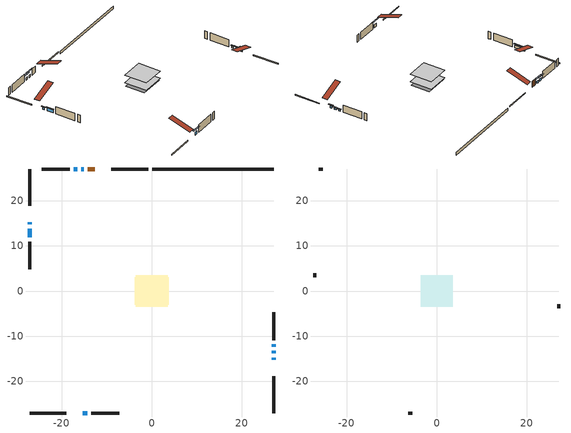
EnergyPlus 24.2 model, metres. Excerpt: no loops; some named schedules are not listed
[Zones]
conditioned space
 floor adiabatic (Floor2 construction): -3.35,-3.35 -3.35,3.35 3.35,3.35 3.35,-3.35 z0.15
 floor adiabatic (AdiabaticFloorConstruction): -3.5,-3.5 -3.5,3.5 3.5,3.5 3.5,-3.5 z0.15
 floor foundation (Slab1 construction): -3.73,-3.02 -3.73,3.02 3.73,3.02 3.73,-3.02 z-0.76
 wall outside (RimJoist1 construction): -0.83,27.07 -8.96,27.07 / -27.07,-27.07 -18.94,-27.07 / -27.07,27.07 -27.07,18.94 / 27.07,-27.07 27.07,-18.94 z0.15:0.46
 wall outside (AdiabaticWallConstruction 1): -12.62,27.07 -14.15,27.07 z0.15:2.19
 wall outside (AdiabaticWallConstruction): -27.07,15.29 -27.07,14.77 / 27.07,-15.29 27.07,-14.77 / -16.56,27.07 -17.28,27.07 z0.15:0.92; 27.07,-13.85 27.07,-13.26 z0.15:0.71; 27.07,-12.34 27.07,-11.82 z0.15:0.69; -15.08,27.07 -15.64,27.07 z0.15:0.94; -15.29,-27.07 -14.32,-27.07 / -27.07,13.85 -27.07,11.91 z0.15:1.12
 wall outside (Wall1 construction): -18.2,27.07 -24.38,27.07 / -13.39,-27.07 -7.22,-27.07 / -27.07,10.98 -27.07,4.81 / 27.07,-10.9 27.07,-4.72 z0.15:2.59
 wall foundation (FoundationWall1 construction): 27.07,27.07 0.1,27.07 z-0.76:0.15
 window (WindowConstruction 6): -27.07,15.28 -27.07,14.78 z0.15:0.91
 window (WindowConstruction 7): 27.07,-15.28 27.07,-14.78 z0.15:0.91
 window (WindowConstruction): 27.07,-13.85 27.07,-13.26 z0.15:0.71
 window (WindowConstruction 1): 27.07,-12.33 27.07,-11.82 z0.15:0.69
 window (WindowConstruction 2): -15.08,27.07 -15.64,27.07 z0.15:0.94
 window (WindowConstruction 3): -16.56,27.07 -17.28,27.07 z0.15:0.91
 window (WindowConstruction 4): -15.28,-27.07 -14.32,-27.07 z0.15:1.12
 window (WindowConstruction 5): -27.07,13.85 -27.07,11.91 z0.15:1.12
 door (Door): -12.62,27.07 -14.15,27.07 z0.15:2.19
 ceiling adiabatic (AdiabaticFloorConstruction): 3.5,-3.5 3.5,3.5 -3.5,3.5 -3.5,-3.5 z0.15
attic - vented
 floor to conditioned space (Floor1 construction Reversed): -3.51,-3.51 -3.51,3.51 3.51,3.51 3.51,-3.51 z2.59
 wall outside (Wall2 construction): -25.31,27.07 -26.15,27.07 / -6.29,-27.07 -5.45,-27.07 / -27.07,3.88 -27.07,3.04 / 27.07,-3.79 27.07,-2.95 z0.15:2.59
 roof outside (Roof1 construction): -11.69,27.07,2.59 -11.69,20.25,4.87 -9.89,20.25,4.87 -9.89,27.07,2.59; -16.21,-27.07,2.59 -16.21,-20.25,4.87 -18.01,-20.25,4.87 -18.01,-27.07,2.59; -27.07,16.21,2.59 -20.25,16.21,4.87 -20.25,18.01,4.87 -27.07,18.01,2.59; 27.07,-16.21,2.59 20.25,-16.21,4.87 20.25,-18.01,4.87 27.07,-18.01,2.59
shading: -27.07,14.48 -27.07,15.58 -27.37,15.58 -27.37,14.48 z1.21; 27.07,-14.32 27.07,-15.74 27.46,-15.74 27.46,-14.32 z1.37; 27.07,-12.96 27.07,-14.14 27.37,-14.14 27.37,-12.96 z1.01; 27.07,-11.53 27.07,-12.63 27.37,-12.63 27.37,-11.53 z0.98; -16.85,27.07 -13.86,27.07 -13.86,27.37 -16.85,27.37 z2.16; -18.19,27.07 -15.65,27.07 -15.65,27.37 -18.19,27.37 z1.83; -13.25,-27.07 -16.35,-27.07 -16.35,-27.37 -13.25,-27.37 z2.19; -27.07,11.61 -27.07,14.14 -27.37,14.14 -27.37,11.61 z1.42
[Building]
Building 1: Terrain=Suburbs
[Site:Location]
Sydney AP_NS: Latitude {deg}=46.16; Longitude {deg}=-60.05; Time Zone {hr}=-4; Elevation {m}=62; Keep Site Location Information=Yes
[Site:GroundTemperature:Shallow]
2.62187, 0.93492, 0.799824, 1.60037, 4.8141, 8.01286, 10.786, 12.5427, 12.692, 11.2632, 8.56075, 5.46011
[Site:WaterMainsTemperature]
Calculation Method=Schedule; Temperature Schedule=mains temperature schedule
[Material] Roughness=Rough; Thermal Absorptance=0.9
Name | Thickness {m} | Conductivity {W/m-K} | Density {kg/m3} | Specific Heat {J/kg-K} | Solar Absorptance | Visible Absorptance
asphalt or fiberglass shingles | 0.00635 | 0.162714 | 1121.4 | 1465.45 | 0.4 | 0.4
ceiling loosefill ins | 0.0846667 | 0.0480833 | 16.02 | 1046.75 | 0.7 | 0.7
ceiling stud and cavity | 0.1397 | 0.615002 | 65.682 | 1177.47 | 0.7 | 0.7
concrete 4.0 in. | 0.1016 | 1.803125 | 2242.8 | 837.4 | 0.7 | 0.7
concrete 8.0 in. | 0.2032 | 1.803125 | 2242.8 | 837.4 | 0.7 | 0.7
door material | 0.04445 | 0.0451087 | 512.64 | 1214.23 | 0.7 | 0.7
exterior vertical ins | 0.0196385 | 0.029427 | 32.04 | 1214.23 | 0.7 | 0.7
floor covering | 0.0127 | 9.015625 | 54.468 | 1339.84 | 0.6 | 0.6
floor covering 1 | 0.0127 | 0.0433444 | 54.468 | 1339.84 | 0.6 | 0.6
floor rigid ins; wall rigid ins 1 | 0.512978 | 0.029427 | 32.04 | 1214.23 | 0.7 | 0.7
floor stud and cavity | 0.0889 | 0.323223 | 50.32683 | 1063.81 | 0.7 | 0.7
floor stud and cavity 1 | 0.1397 | 1.75129 | 37.0049 | 1207.88 | 0.7 | 0.7
furniture material conditioned space 1 | 0.1524 | 0.115458 | 640.8 | 1214.23 | 0.6 | 0.6
gypsum board | 0.0127 | 0.160291 | 801 | 837.4 | 0.6 | 0.6
gypsum board 1 | 0.0127 | 0.160291 | 801 | 837.4 | 0.7 | 0.7
osb sheathing 0.5 in. | 0.0127 | 0.115458 | 512.64 | 1214.23 | 0.7 | 0.7
osb sheathing 0.75 in. | 0.01905 | 0.115458 | 512.64 | 1214.23 | 0.7 | 0.7
rim joist stud and cavity | 0.0508 | 0.165372 | 50.32683 | 1063.81 | 0.6 | 0.6
wall rigid ins | 0.051816 | 0.029427 | 32.04 | 1214.23 | 0.7 | 0.7
wall stud and cavity | 0.1397 | 0.203435 | 139.0536 | 1170.24 | 0.7 | 0.7
wall stud and cavity 1 | 0.0889 | 6.1454 | 50.32683 | 1063.81 | 0.6 | 0.6
wall stud and cavity 2 | 0.0889 | 0.380278 | 52.3479 | 1209.89 | 0.7 | 0.7
wall stud and cavity 3 | 0.0889 | 0.391764 | 83.0341 | 1211.67 | 0.7 | 0.7
wood siding | 0.0254 | 0.102417 | 544.68 | 1172.36 | 0.4 | 0.4
wood siding 1 | 0.00254 | 0.102417 | 544.68 | 1172.36 | 0.4 | 0.4
wood siding 2; wood siding 3; wood siding 4 | 0.0254 | 0.102417 | 544.68 | 1172.36 | 0.7 | 0.7
[WindowMaterial:SimpleGlazingSystem]
Name | U-Factor {W/m2-K} | Solar Heat Gain Coefficient
WindowMaterial | 2.75497 | 0.44
WindowMaterial 1 | 2.74872 | 0.42
WindowMaterial 2 | 2.7561 | 0.43
WindowMaterial 3 | 2.76405 | 0.45
WindowMaterial 4 | 2.77711 | 0.52
WindowMaterial 5 | 2.74702 | 0.58
WindowMaterial 6 | 2.75156 | 0.41
[Construction]
AdiabaticFloorConstruction: floor stud and cavity 1, floor rigid ins, osb sheathing 0.75 in., floor covering 1
AdiabaticWallConstruction: wood siding 3, wall rigid ins 1, wall stud and cavity 2, gypsum board
AdiabaticWallConstruction 1: wood siding 4, wall rigid ins 1, wall stud and cavity 2, gypsum board
Door: door material
Floor1 construction Reversed: gypsum board, ceiling stud and cavity, ceiling loosefill ins
Floor2 construction: floor stud and cavity, floor covering
FoundationWall1 construction: concrete 8.0 in., gypsum board 1
furniture construction conditioned space 1: furniture material conditioned space 1
PartitionWallConstruction: gypsum board, wall stud and cavity 3, gypsum board
RimJoist1 construction: wood siding 2, rim joist stud and cavity
Roof1 construction: asphalt or fiberglass shingles
Slab1 construction: concrete 4.0 in.
Wall1 construction: wood siding, wall rigid ins, osb sheathing 0.5 in., wall stud and cavity, gypsum board
Wall2 construction: wood siding 1, wall stud and cavity 1
WindowConstruction: WindowMaterial
WindowConstruction 1: WindowMaterial 1
WindowConstruction 2: WindowMaterial 2
WindowConstruction 3: WindowMaterial 3
WindowConstruction 4; WindowConstruction 5: WindowMaterial 4
WindowConstruction 6: WindowMaterial 5
WindowConstruction 7: WindowMaterial 6
[Zone] Multiplier=1; Part of Total Floor Area=Yes
Name | Volume {m3}
attic - vented | 18.1608
conditioned space | 119.8
[Space]
Name | Zone | Volume {m3}
attic - vented 1 | attic - vented | 18.1608
conditioned space 1 | conditioned space | 119.8
[ZoneInfiltration:EffectiveLeakageArea]
infil attic - vented 1: Zone or Space=attic - vented 1; Schedule=Always On Discrete; Effective Air Leakage Area {cm2}=1734.71; Stack Coefficient=0.000327842; Wind Coefficient=1.22335e-05
[ZoneMixing]
whole house fan mix: Zone or Space=attic - vented; Schedule=Always On Continuous; Design Flow Rate Calculation Method=Flow/Zone; Design Flow Rate {m3/s}=0; Source Zone or Space=conditioned space
[SurfaceProperty:ExposedFoundationPerimeter]
Slab1: Exposed Perimeter Calculation Method=TotalExposedPerimeter; Total Exposed Perimeter {m}=26.9748
[InternalMass] Zone or ZoneList=conditioned space; Space or SpaceList=conditioned space 1
Name | Construction | Surface Area {m2}
furniture mass conditioned space 1 | furniture construction conditioned space 1 | 55.6158
partition wall mass | PartitionWallConstruction | 94.0699
[Lights]
interior lighting: Zone or ZoneList or Space or SpaceList=conditioned space 1; Schedule=interior lighting schedule; Design Level Calculation Method=LightingLevel; Lighting Level {W}=343.2; Return Air Fraction=0; Fraction Radiant=0.6; Fraction Visible=0.2; Fraction Replaceable=1
[People]
occupants: Zone or ZoneList or Space or SpaceList=conditioned space 1; Number of People Schedule=occupants schedule; Number of People Calculation Method=People; Number of People=3; Fraction Radiant=0.314171; Sensible Heat Fraction=0.56303; Activity Level Schedule=occupants activity schedule; Carbon Dioxide Generation Rate {m3/s-W}=0; Enable ASHRAE 55 Comfort Warnings=No; Mean Radiant Temperature Calculation Type=EnclosureAveraged
[ElectricEquipment] Zone or ZoneList or Space or SpaceList=conditioned space 1; Design Level Calculation Method=EquipmentLevel
Name | Schedule | Design Level {W} | Fraction Latent | Fraction Radiant | Fraction Lost
clothes dryer | clothes dryer schedule | 140.772 | 0.015 | 0.081 | 0.85
clothes washer | clothes washer schedule | 32.1985 | 0.03 | 0.162 | 0.7
cooking range | cooking range schedule | 215.147 | 0.08 | 0.432 | 0.2
dishwasher | dishwasher schedule | 66.8632 | 0.3 | 0.18 | 0.4
fridge | fridge schedule | 72.9452 | 0 | 0.6 | 0
mech vent house fan | mech vent house fan schedule | 19.3333 | 0 | 0 | 0.5
mech vent house fan cfis | mech vent house fan cfis schedule | 0 | 0 | 0 | 0
misc plug loads | misc plug loads schedule | 494.7 | 0.045 | 0.513 | 0.1
whole house fan | Always On Discrete | 0 | 0 | 0 | 1
[OtherEquipment] Zone or ZoneList or Space or SpaceList=conditioned space 1; Design Level Calculation Method=EquipmentLevel
Name | Fuel Type | Schedule | Design Level {W} | Fraction Latent | Fraction Radiant | Fraction Lost
clothes dryer 1 | Electricity | clothes dryer schedule | 0 | 0.015 | 0.081 | 0.85
cooking range 1 | Electricity | cooking range schedule | 0 | 0.08 | 0.432 | 0.2
general water use latent | None | general water use schedule | 62.594 | 1 | 0 | 0
general water use sensible | None | general water use schedule | -61.6891 | 0 | 0.6 | 0
mech vent house fan latent load | None | Always On Discrete | 0 | 1 | 0 | 0
mech vent house fan sensible load | None | Always On Discrete | 0 | 0 | 0 | 0
water heater energy adjustment1 | Electricity | Always On Discrete | 0.01 | 0 | 0 | 1
[ZoneInfiltration:DesignFlowRate] Zone or ZoneList or Space or SpaceList=conditioned space 1; Schedule=Always On Discrete; Design Flow Rate Calculation Method=Flow/Zone; Design Flow Rate {m3/s}=0
infil flow; natural vent flow; whole house fan flow
[ZoneControl:Thermostat]
conditioned space Thermostat: Zone or ZoneList=conditioned space; Control Type Schedule=conditioned space Thermostat Schedule; Control 1=conditioned space temperature setpoint; Temperature Difference Between Cutout And Setpoint {deltaC}=0
[ZoneHVAC:Baseboard:Convective:Electric]
electric baseboard: Availability Schedule=Always On Discrete; Heating Design Capacity {W}=4742.77; Efficiency=1
[AirLoopHVAC:UnitarySystem]
unit heater unitary system: Control Type=Load; Controlling Zone or Thermostat Location=conditioned space; Dehumidification Control Type=None; Availability Schedule=Always On Discrete; Supply Fan=unit heater supply fan; Fan Placement=BlowThrough; Supply Air Fan Operating Mode Schedule=unit heater auto fan schedule; Heating Coil=unit heater htg coil; DX Heating Coil Sizing Ratio=1; Use DOAS DX Cooling Coil=No; Minimum Supply Air Temperature {C}=2; Latent Load Control=SensibleOnlyLoadControl; Cooling Supply Air Flow Rate Method=None; Heating Supply Air Flow Rate Method=SupplyAirFlowRate; Heating Supply Air Flow Rate {m3/s}=0.00141584; No Load Supply Air Flow Rate Method=SupplyAirFlowRate; No Load Supply Air Flow Rate {m3/s}=0; No Load Supply Air Flow Rate Control Set To Low Speed=Yes; Maximum Supply Air Temperature {C}=48.8889; Maximum Outdoor Dry-Bulb Temperature for Supplemental Heater Operation {C}=21; Ancillary On-Cycle Electric Power {W}=0; Ancillary Off-Cycle Electric Power {W}=0
[Fan:SystemModel]
unit heater supply fan: Availability Schedule=Always On Discrete; Design Maximum Air Flow Rate {m3/s}=0.00141584; Speed Control Method=Discrete; Electric Power Minimum Flow Rate Fraction=0.2; Design Pressure Rise {Pa}=500; Motor Efficiency=1; Motor In Air Stream Fraction=1; Design Electric Power Consumption {W}=Autosize; Design Power Sizing Method=PowerPerFlow; Electric Power Per Unit Flow Rate {W/(m3/s)}=28251.7; Electric Power Per Unit Flow Rate Per Unit Pressure {W/((m3/s)-Pa)}=1.66667; Fan Total Efficiency=0.7; Motor Loss Radiative Fraction=0; Number of Speeds=1; Speed Flow Fraction 1=1; Speed Electric Power Fraction 1=1
[Coil:Heating:Fuel]
unit heater htg coil: Availability Schedule=Always On Discrete; Fuel Type=OtherFuel1; Burner Efficiency=0.3; Nominal Capacity {W}=0.293071; On Cycle Parasitic Electric Load {W}=0; Off Cycle Parasitic Fuel Load {W}=0
[Zone equipment]
conditioned space: electric baseboard, unit heater unitary system
[Foundation:Kiva]
Foundation Kiva 1: Initial Indoor Air Temperature {C}=18; Wall Height Above Grade {m}=0.1524; Wall Depth Below Slab {m}=0.2032; Custom Block Material Name 1=exterior vertical ins; Custom Block Depth 1 {m}=0.911413; Custom Block X Position 1 {m}=0.2159; Custom Block Z Position 1 {m}=0
[Foundation:Kiva:Settings]
Soil Conductivity {W/m-K}=0.849921; Soil Density {kg/m3}=1842.3; Soil Specific Heat {J/kg-K}=418.7; Ground Solar Absorptivity=0.9; Ground Thermal Absorptivity=0.9; Ground Surface Roughness {m}=0.03; Far-Field Width {m}=40; Deep-Ground Boundary Condition=ZeroFlux; Deep-Ground Depth {m}=40; Minimum Cell Dimension {m}=0.2; Maximum Cell Growth Coefficient=3; Simulation Timestep=Timestep
[Exterior:Lights]
exterior lighting: Schedule=exterior lighting schedule; Design Level {W}=75.6
[EnergyManagementSystem:GlobalVariable]
infil_program_Qfan
infil_program_Qinf
natural_vent_program_Qnv
natural_vent_program_Qwhf
[EnergyManagementSystem:Sensor]
Name | Output:Variable or Output:Meter Index Key | Output:Variable or Output:Meter
airflow_gain | infil flow | Infiltration Sensible Heat Gain Energy
airflow_gain_1 | natural vent flow | Infiltration Sensible Heat Gain Energy
airflow_gain_2 | whole house fan flow | Infiltration Sensible Heat Gain Energy
airflow_loss | infil flow | Infiltration Sensible Heat Loss Energy
airflow_loss_1 | natural vent flow | Infiltration Sensible Heat Loss Energy
airflow_loss_2 | whole house fan flow | Infiltration Sensible Heat Loss Energy
clg_load_cond |  | Cooling:EnergyTransfer:Zone:CONDITIONED SPACE
clg_sp_s; clg_sp_s_1 | cooling setpoint | Schedule Value
clothes_dryer_exhaust_0_sch_s | clothes dryer exhaust 0 schedule | Schedule Value
conditioned_space_clg_unmet_s | conditioned space | Zone Cooling Setpoint Not Met Time
conditioned_space_htg_unmet_s | conditioned space | Zone Heating Setpoint Not Met Time
cool_season | cooling season schedule | Schedule Value
fridge_tin_s | conditioned space | Zone Mean Air Temperature
htg_load_cond |  | Heating:EnergyTransfer:Zone:CONDITIONED SPACE
htg_sp_s; htg_sp_s_1 | heating setpoint | Schedule Value
ig_ee_conv | clothes dryer | Electric Equipment Convective Heating Energy
ig_ee_conv_2 | cooking range | Electric Equipment Convective Heating Energy
ig_ee_conv_4 | fridge | Electric Equipment Convective Heating Energy
ig_ee_conv_5 | misc plug loads | Electric Equipment Convective Heating Energy
ig_ee_conv_6 | whole house fan | Electric Equipment Convective Heating Energy
ig_ee_rad | clothes dryer | Electric Equipment Radiant Heating Energy
ig_ee_rad_2 | cooking range | Electric Equipment Radiant Heating Energy
ig_ee_rad_4 | fridge | Electric Equipment Radiant Heating Energy
ig_ee_rad_5 | misc plug loads | Electric Equipment Radiant Heating Energy
ig_ee_rad_6 | whole house fan | Electric Equipment Radiant Heating Energy
ig_lgt_conv | interior lighting | Lights Convective Heating Energy
ig_lgt_rad | interior lighting | Lights Radiant Heating Energy
ig_lgt_vis | interior lighting | Lights Visible Radiation Heating Energy
ig_oe_conv | clothes dryer 1 | Other Equipment Convective Heating Energy
ig_oe_conv_1 | cooking range 1 | Other Equipment Convective Heating Energy
ig_oe_conv_2 | general water use latent | Other Equipment Convective Heating Energy
ig_oe_conv_3 | general water use sensible | Other Equipment Convective Heating Energy
ig_oe_conv_4 | water heater energy adjustment1 | Other Equipment Convective Heating Energy
ig_oe_rad | clothes dryer 1 | Other Equipment Radiant Heating Energy
ig_oe_rad_1 | cooking range 1 | Other Equipment Radiant Heating Energy
ig_oe_rad_2 | general water use latent | Other Equipment Radiant Heating Energy
ig_oe_rad_3 | general water use sensible | Other Equipment Radiant Heating Energy
ig_oe_rad_4 | water heater energy adjustment1 | Other Equipment Radiant Heating Energy
ig_ppl_conv | occupants | People Convective Heating Energy
ig_ppl_rad | occupants | People Radiant Heating Energy
im_conv | furniture mass conditioned space 1 | Surface Inside Face Convection Heat Gain Energy
im_conv_1 | partition wall mass | Surface Inside Face Convection Heat Gain Energy
im_ig | furniture mass conditioned space 1 | Surface Inside Face Internal Gains Radiation Heat Gain Energy
im_ig_1 | partition wall mass | Surface Inside Face Internal Gains Radiation Heat Gain Energy
im_lgt | furniture mass conditioned space 1 | Surface Inside Face Lights Radiation Heat Gain Energy
im_lgt_1 | partition wall mass | Surface Inside Face Lights Radiation Heat Gain Energy
im_sol | furniture mass conditioned space 1 | Surface Inside Face Solar Radiation Heat Gain Energy
im_sol_1 | partition wall mass | Surface Inside Face Solar Radiation Heat Gain Energy
im_surf | furniture mass conditioned space 1 | Surface Inside Face Net Surface Thermal Radiation Heat Gain Energy
im_surf_1 | partition wall mass | Surface Inside Face Net Surface Thermal Radiation Heat Gain Energy
mv_conv | mech vent house fan | Electric Equipment Convective Heating Energy
mv_conv_1 | mech vent house fan cfis | Electric Equipment Convective Heating Energy
mv_conv_2 | mech vent house fan latent load | Other Equipment Convective Heating Energy
mv_conv_3 | mech vent house fan sensible load | Other Equipment Convective Heating Energy
mv_rad | mech vent house fan | Electric Equipment Radiant Heating Energy
mv_rad_1 | mech vent house fan cfis | Electric Equipment Radiant Heating Energy
mv_rad_2 | mech vent house fan latent load | Other Equipment Radiant Heating Energy
mv_rad_3 | mech vent house fan sensible load | Other Equipment Radiant Heating Energy
natural_vent_s | natural vent schedule | Schedule Value
out_pb_s |  | Site Outdoor Air Barometric Pressure
out_wt_s |  | Site Outdoor Air Humidity Ratio
site_vw_s |  | Site Wind Speed
ss_back_out | Window1 | Surface Window Shortwave from Zone Back Out Window Heat Transfer Rate
ss_back_out_1 | Window2 | Surface Window Shortwave from Zone Back Out Window Heat Transfer Rate
ss_back_out_2 | Window3 | Surface Window Shortwave from Zone Back Out Window Heat Transfer Rate
ss_back_out_3 | Window4 | Surface Window Shortwave from Zone Back Out Window Heat Transfer Rate
ss_back_out_4 | Window5 | Surface Window Shortwave from Zone Back Out Window Heat Transfer Rate
ss_back_out_5 | Window6 | Surface Window Shortwave from Zone Back Out Window Heat Transfer Rate
ss_back_out_6 | Window7 | Surface Window Shortwave from Zone Back Out Window Heat Transfer Rate
ss_back_out_7 | Window8 | Surface Window Shortwave from Zone Back Out Window Heat Transfer Rate
ss_conv | Door1 | Surface Inside Face Convection Heat Gain Energy
ss_conv_1 | Window1 | Surface Inside Face Convection Heat Gain Energy
ss_conv_2 | Window2 | Surface Inside Face Convection Heat Gain Energy
ss_conv_3 | Window3 | Surface Inside Face Convection Heat Gain Energy
ss_conv_4 | Window4 | Surface Inside Face Convection Heat Gain Energy
ss_conv_5 | Window5 | Surface Inside Face Convection Heat Gain Energy
ss_conv_6 | Window6 | Surface Inside Face Convection Heat Gain Energy
ss_conv_7 | Window7 | Surface Inside Face Convection Heat Gain Energy
ss_conv_8 | Window8 | Surface Inside Face Convection Heat Gain Energy
ss_ig | Door1 | Surface Inside Face Internal Gains Radiation Heat Gain Energy
ss_ig_1 | Window1 | Surface Inside Face Internal Gains Radiation Heat Gain Energy
ss_ig_2 | Window2 | Surface Inside Face Internal Gains Radiation Heat Gain Energy
ss_ig_3 | Window3 | Surface Inside Face Internal Gains Radiation Heat Gain Energy
ss_ig_4 | Window4 | Surface Inside Face Internal Gains Radiation Heat Gain Energy
ss_ig_5 | Window5 | Surface Inside Face Internal Gains Radiation Heat Gain Energy
ss_ig_6 | Window6 | Surface Inside Face Internal Gains Radiation Heat Gain Energy
ss_ig_7 | Window7 | Surface Inside Face Internal Gains Radiation Heat Gain Energy
ss_ig_8 | Window8 | Surface Inside Face Internal Gains Radiation Heat Gain Energy
ss_lgt | Door1 | Surface Inside Face Lights Radiation Heat Gain Energy
ss_sol | Door1 | Surface Inside Face Solar Radiation Heat Gain Energy
ss_surf | Door1 | Surface Inside Face Net Surface Thermal Radiation Heat Gain Energy
ss_surf_1 | Window1 | Surface Inside Face Net Surface Thermal Radiation Heat Gain Energy
ss_surf_2 | Window2 | Surface Inside Face Net Surface Thermal Radiation Heat Gain Energy
ss_surf_3 | Window3 | Surface Inside Face Net Surface Thermal Radiation Heat Gain Energy
ss_surf_4 | Window4 | Surface Inside Face Net Surface Thermal Radiation Heat Gain Energy
ss_surf_5 | Window5 | Surface Inside Face Net Surface Thermal Radiation Heat Gain Energy
ss_surf_6 | Window6 | Surface Inside Face Net Surface Thermal Radiation Heat Gain Energy
ss_surf_7 | Window7 | Surface Inside Face Net Surface Thermal Radiation Heat Gain Energy
ss_surf_8 | Window8 | Surface Inside Face Net Surface Thermal Radiation Heat Gain Energy
ss_trans_in | Window1 | Surface Window Transmitted Solar Radiation Rate
ss_trans_in_1 | Window2 | Surface Window Transmitted Solar Radiation Rate
ss_trans_in_2 | Window3 | Surface Window Transmitted Solar Radiation Rate
ss_trans_in_3 | Window4 | Surface Window Transmitted Solar Radiation Rate
ss_trans_in_4 | Window5 | Surface Window Transmitted Solar Radiation Rate
ss_trans_in_5 | Window6 | Surface Window Transmitted Solar Radiation Rate
ss_trans_in_6 | Window7 | Surface Window Transmitted Solar Radiation Rate
ss_trans_in_7 | Window8 | Surface Window Transmitted Solar Radiation Rate
ss_trans_out | Window1 | Surface Inside Face Initial Transmitted Diffuse Transmitted Out Window Solar Radiation Rate
ss_trans_out_1 | Window2 | Surface Inside Face Initial Transmitted Diffuse Transmitted Out Window Solar Radiation Rate
ss_trans_out_2 | Window3 | Surface Inside Face Initial Transmitted Diffuse Transmitted Out Window Solar Radiation Rate
ss_trans_out_3 | Window4 | Surface Inside Face Initial Transmitted Diffuse Transmitted Out Window Solar Radiation Rate
ss_trans_out_4 | Window5 | Surface Inside Face Initial Transmitted Diffuse Transmitted Out Window Solar Radiation Rate
ss_trans_out_5 | Window6 | Surface Inside Face Initial Transmitted Diffuse Transmitted Out Window Solar Radiation Rate
ss_trans_out_6 | Window7 | Surface Inside Face Initial Transmitted Diffuse Transmitted Out Window Solar Radiation Rate
ss_trans_out_7 | Window8 | Surface Inside Face Initial Transmitted Diffuse Transmitted Out Window Solar Radiation Rate
s_conv | Floor1 | Surface Inside Face Convection Heat Gain Energy
s_conv_1 | Floor2 | Surface Inside Face Convection Heat Gain Energy
s_conv_10 | Wall1:0 | Surface Inside Face Convection Heat Gain Energy
s_conv_11 | Wall1:180 | Surface Inside Face Convection Heat Gain Energy
s_conv_12 | Wall1:270 | Surface Inside Face Convection Heat Gain Energy
s_conv_13 | Wall1:90 | Surface Inside Face Convection Heat Gain Energy
s_conv_2 | FoundationWall1 | Surface Inside Face Convection Heat Gain Energy
s_conv_3 | inferred conditioned ceiling | Surface Inside Face Convection Heat Gain Energy
s_conv_4 | inferred conditioned floor | Surface Inside Face Convection Heat Gain Energy
s_conv_5 | RimJoist1:0 | Surface Inside Face Convection Heat Gain Energy
s_conv_6 | RimJoist1:180 | Surface Inside Face Convection Heat Gain Energy
s_conv_7 | RimJoist1:270 | Surface Inside Face Convection Heat Gain Energy
s_conv_8 | RimJoist1:90 | Surface Inside Face Convection Heat Gain Energy
s_conv_9 | Slab1 | Surface Inside Face Convection Heat Gain Energy
s_ig | Floor1 | Surface Inside Face Internal Gains Radiation Heat Gain Energy
s_ig_1 | Floor2 | Surface Inside Face Internal Gains Radiation Heat Gain Energy
s_ig_10 | Wall1:0 | Surface Inside Face Internal Gains Radiation Heat Gain Energy
s_ig_11 | Wall1:180 | Surface Inside Face Internal Gains Radiation Heat Gain Energy
s_ig_12 | Wall1:270 | Surface Inside Face Internal Gains Radiation Heat Gain Energy
s_ig_13 | Wall1:90 | Surface Inside Face Internal Gains Radiation Heat Gain Energy
s_ig_2 | FoundationWall1 | Surface Inside Face Internal Gains Radiation Heat Gain Energy
s_ig_3 | inferred conditioned ceiling | Surface Inside Face Internal Gains Radiation Heat Gain Energy
s_ig_4 | inferred conditioned floor | Surface Inside Face Internal Gains Radiation Heat Gain Energy
s_ig_5 | RimJoist1:0 | Surface Inside Face Internal Gains Radiation Heat Gain Energy
s_ig_6 | RimJoist1:180 | Surface Inside Face Internal Gains Radiation Heat Gain Energy
s_ig_7 | RimJoist1:270 | Surface Inside Face Internal Gains Radiation Heat Gain Energy
s_ig_8 | RimJoist1:90 | Surface Inside Face Internal Gains Radiation Heat Gain Energy
s_ig_9 | Slab1 | Surface Inside Face Internal Gains Radiation Heat Gain Energy
s_lgt | Floor1 | Surface Inside Face Lights Radiation Heat Gain Energy
s_lgt_1 | Floor2 | Surface Inside Face Lights Radiation Heat Gain Energy
s_lgt_10 | Wall1:0 | Surface Inside Face Lights Radiation Heat Gain Energy
s_lgt_11 | Wall1:180 | Surface Inside Face Lights Radiation Heat Gain Energy
s_lgt_12 | Wall1:270 | Surface Inside Face Lights Radiation Heat Gain Energy
s_lgt_13 | Wall1:90 | Surface Inside Face Lights Radiation Heat Gain Energy
s_lgt_2 | FoundationWall1 | Surface Inside Face Lights Radiation Heat Gain Energy
